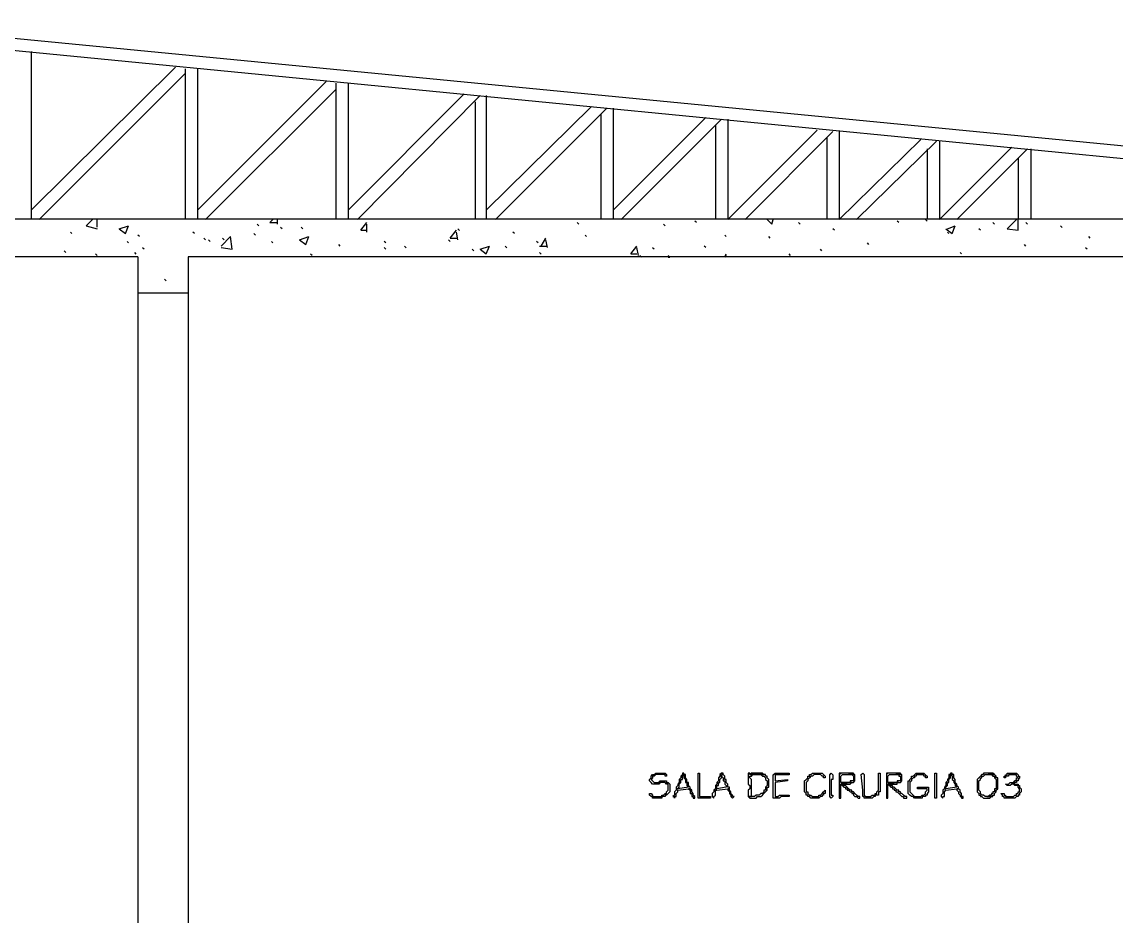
# Model space of a CAD drawing. Header units: millimetres. Extents: x -518.8 to -461.2, y 3.5 to 44.2.
# Drawn here: x -470.121 to -465.681, y 40.538 to 44.166 of the extents above; entities that cross this region are included whole.
import ezdxf

# ---------------------------------------------------------------- set-up
doc = ezdxf.new("R2010")
doc.units = ezdxf.units.MM
doc.header["$MEASUREMENT"] = 0
for name, color, linetype in [('10', 10, 'Continuous'), ('5', 5, 'Continuous'), ('6', 6, 'Continuous'), ('MYSOLIDS', 7, 'Continuous')]:
    doc.layers.add(name, color=color, linetype=linetype)

msp = doc.modelspace()

# ---------------------------------------------------------------- linework, layer by layer
at = {"layer": '10'}
for points in [[(-462.5775, 43.3646), (-470.8534, 44.1661), (-470.8534, 44.1661), (-479.1233, 43.3646)], [(-470.8278, 44.1157), (-462.5842, 43.3135)]]:
    msp.add_lwpolyline(points, dxfattribs=at)
at = {"layer": '5'}
for points in [[(-462.3805, 43.3654), (-479.3203, 43.3654)], [(-469.6504, 43.2127), (-473.6609, 43.2127)], [(-469.6504, 43.2127), (-469.6504, 40.4052)], [(-469.4466, 43.2127), (-469.4466, 40.4052)], [(-464.9331, 43.2127), (-469.4466, 43.2127)], [(-469.6504, 43.0661), (-469.4466, 43.0661)]]:
    msp.add_lwpolyline(points, dxfattribs=at)
at = {"layer": '6'}
for points in [[(-470.0835, 44.0458), (-470.0835, 43.3646)], [(-470.0835, 43.4022), (-469.4978, 43.9819)], [(-469.4594, 43.9751), (-469.4594, 43.3646)], [(-469.4083, 43.9751), (-469.4083, 43.3646)], [(-470.0519, 43.3646), (-469.4594, 43.9563)], [(-469.4083, 43.4022), (-468.8865, 43.9248)], [(-468.8481, 43.918), (-468.8481, 43.3646)], [(-468.7978, 43.918), (-468.7978, 43.3646)], [(-469.3767, 43.3646), (-468.8481, 43.8924)], [(-468.7978, 43.4022), (-468.3263, 43.8736)], [(-468.7594, 43.3646), (-468.2624, 43.8669)], [(-468.282, 43.8421), (-468.282, 43.3646)], [(-468.2369, 43.8669), (-468.2369, 43.3646)], [(-468.2369, 43.4022), (-467.8105, 43.8225)], [(-468.1993, 43.3646), (-467.7474, 43.8165)], [(-467.7722, 43.7909), (-467.7722, 43.3646)], [(-467.7218, 43.8165), (-467.7218, 43.3646)], [(-467.7218, 43.4022), (-467.3459, 43.7782)], [(-467.6895, 43.3646), (-467.282, 43.7714)], [(-467.3075, 43.7466), (-467.3075, 43.3646)], [(-467.2572, 43.7714), (-467.2572, 43.3646)], [(-467.2572, 43.3646), (-466.894, 43.727)], [(-467.1865, 43.3646), (-466.8301, 43.721)], [(-466.8557, 43.6954), (-466.8557, 43.3646)], [(-466.8045, 43.721), (-466.8045, 43.3646)], [(-466.8045, 43.3646), (-466.4737, 43.6887)], [(-466.7346, 43.3646), (-466.4098, 43.6827)], [(-466.4481, 43.6511), (-466.4481, 43.3646)], [(-466.3978, 43.6827), (-466.3978, 43.3646)], [(-466.3978, 43.3646), (-466.1045, 43.6571)], [(-466.3271, 43.3646), (-466.0406, 43.6511)], [(-466.0278, 43.6511), (-466.0278, 43.3646)], [(-466.079, 43.6127), (-466.079, 43.3646)], [(-469.8602, 43.3391), (-469.8354, 43.3646)], [(-469.8602, 43.3391), (-469.8158, 43.3263)], [(-469.8158, 43.333), (-469.8158, 43.3646)], [(-469.7271, 43.3263), (-469.6887, 43.3391)], [(-469.7015, 43.3075), (-469.6887, 43.3391)], [(-469.1602, 43.3391), (-469.1669, 43.3458)], [(-469.1158, 43.3518), (-469.103, 43.3646)], [(-469.1158, 43.3518), (-469.0842, 43.3518)], [(-469.0842, 43.3458), (-469.0842, 43.3646)], [(-468.7466, 43.3203), (-468.7211, 43.3518)], [(-468.7211, 43.3135), (-468.7211, 43.3458)], [(-467.8617, 43.3458), (-467.8677, 43.3518)], [(-467.5113, 43.3391), (-467.5181, 43.3451)], [(-467.3842, 43.3518), (-467.3902, 43.3578)], [(-467.0978, 43.3646), (-467.0782, 43.3458)], [(-467.0782, 43.3458), (-467.0722, 43.3646)], [(-466.9639, 43.3451), (-466.9707, 43.3518)], [(-466.5632, 43.3518), (-466.5692, 43.3578)], [(-466.4481, 43.3578), (-466.4549, 43.3646)], [(-466.3654, 43.3263), (-466.3339, 43.3391)], [(-466.3466, 43.3075), (-466.3339, 43.3391)], [(-466.1745, 43.3451), (-466.1812, 43.3518)], [(-466.1233, 43.3263), (-466.0857, 43.3646)], [(-466.079, 43.3203), (-466.079, 43.3646)], [(-466.0406, 43.3451), (-466.0474, 43.3518)], [(-465.9008, 43.3323), (-465.9075, 43.3391)], [(-469.9181, 43.3075), (-469.9241, 43.3135)], [(-469.7271, 43.3263), (-469.7015, 43.3075)], [(-469.6444, 43.2947), (-469.6504, 43.3007)], [(-469.4211, 43.3075), (-469.4278, 43.3135)], [(-469.3128, 43.2563), (-469.2752, 43.2947)], [(-469.2684, 43.2436), (-469.2752, 43.2947)], [(-469.173, 43.3007), (-469.1797, 43.3075)], [(-469.0647, 43.3263), (-469.0714, 43.3323)], [(-468.9948, 43.2819), (-468.9564, 43.2947)], [(-468.982, 43.3263), (-468.9887, 43.333)], [(-468.9692, 43.2624), (-468.9564, 43.2947)], [(-468.7466, 43.3203), (-468.7211, 43.3203)], [(-468.3835, 43.2879), (-468.3579, 43.3203)], [(-468.3519, 43.2819), (-468.3579, 43.3135)], [(-468.3451, 43.3195), (-468.3519, 43.3263)], [(-468.1226, 43.3075), (-468.1286, 43.3135)], [(-467.8301, 43.2947), (-467.8361, 43.3007)], [(-467.2632, 43.2947), (-467.2692, 43.3007)], [(-467.085, 43.2879), (-467.091, 43.2947)], [(-466.8241, 43.3203), (-466.8301, 43.3263)], [(-466.3722, 43.3263), (-466.3466, 43.3075)], [(-466.3594, 43.3075), (-466.3654, 43.3135)], [(-466.2316, 43.3203), (-466.2384, 43.3263)], [(-466.1233, 43.3263), (-466.079, 43.3203)], [(-465.7865, 43.2879), (-465.7925, 43.2947)], [(-469.6887, 43.2691), (-469.6948, 43.2751)], [(-469.6248, 43.2436), (-469.6316, 43.2496)], [(-469.3767, 43.2819), (-469.3827, 43.2879)], [(-469.3579, 43.2751), (-469.3639, 43.2819)], [(-469.3128, 43.2503), (-469.2684, 43.2436)], [(-469.3, 43.2819), (-469.3068, 43.2879)], [(-469.103, 43.2691), (-469.109, 43.2751)], [(-468.9948, 43.2819), (-468.9692, 43.2631)], [(-468.8293, 43.2563), (-468.8354, 43.2624)], [(-468.6444, 43.2691), (-468.6511, 43.2751)], [(-468.6444, 43.2436), (-468.6511, 43.2503)], [(-468.5617, 43.2496), (-468.5684, 43.2563)], [(-468.3835, 43.2751), (-468.3902, 43.2819)], [(-468.3835, 43.2879), (-468.3519, 43.2879)], [(-468.2624, 43.2436), (-468.2241, 43.2563)], [(-468.2369, 43.2248), (-468.2241, 43.2563)], [(-468.1542, 43.2496), (-468.1609, 43.2563)], [(-468.0271, 43.2691), (-468.0331, 43.2751)], [(-468.0211, 43.2563), (-467.9887, 43.2563)], [(-468.0143, 43.2563), (-467.9955, 43.2879)], [(-467.9887, 43.2503), (-467.9955, 43.2819)], [(-467.6511, 43.2248), (-467.6263, 43.2563)], [(-467.6196, 43.218), (-467.6263, 43.2503)], [(-467.5557, 43.2436), (-467.5624, 43.2496)], [(-467.3459, 43.2503), (-467.3527, 43.2563)], [(-466.6842, 43.2624), (-466.6902, 43.2691)], [(-466.0474, 43.2563), (-466.0534, 43.2624)], [(-465.7993, 43.2436), (-465.8053, 43.2496)], [(-469.9436, 43.2308), (-469.9496, 43.2375)], [(-469.8158, 43.218), (-469.8226, 43.2248)], [(-469.6572, 43.224), (-469.6632, 43.2308)], [(-468.9436, 43.218), (-468.9504, 43.224)], [(-468.288, 43.2368), (-468.2948, 43.2436)], [(-468.2624, 43.2436), (-468.2369, 43.2248)], [(-468.0143, 43.224), (-468.0211, 43.2308)], [(-467.6511, 43.2248), (-467.6263, 43.2248)], [(-467.6068, 43.212), (-467.6136, 43.218)], [(-467.4925, 43.212), (-467.4985, 43.218)], [(-467.4985, 43.212), (-467.4925, 43.212)], [(-467.2692, 43.212), (-467.2632, 43.2248)], [(-467.2632, 43.212), (-467.2632, 43.218)], [(-467.0023, 43.218), (-467.0083, 43.2248)], [(-466.8752, 43.2368), (-466.8812, 43.2436)], [(-466.3083, 43.2248), (-466.3143, 43.2308)], [(-469.5361, 43.1157), (-469.5421, 43.1225)]]:
    msp.add_lwpolyline(points, dxfattribs=at)
at = {"layer": 'MYSOLIDS'}
for points in [[(-467.5053, 41.1052), (-467.5113, 41.1052), (-467.5113, 41.1052), (-467.5113, 41.1052), (-467.5113, 41.1052), (-467.5113, 41.112), (-467.5181, 41.112), (-467.5241, 41.112), (-467.5308, 41.112), (-467.5308, 41.112), (-467.5308, 41.112), (-467.5369, 41.112), (-467.5429, 41.112), (-467.5496, 41.112), (-467.5496, 41.112), (-467.5557, 41.1052), (-467.5624, 41.1052), (-467.5624, 41.0992), (-467.5624, 41.0992), (-467.5684, 41.0924), (-467.5684, 41.0924), (-467.5624, 41.0864), (-467.5624, 41.0864), (-467.5557, 41.0797), (-467.5557, 41.0797), (-467.5557, 41.0797), (-467.5496, 41.0797), (-467.5429, 41.0797), (-467.5429, 41.0797), (-467.5369, 41.0797), (-467.5369, 41.0797), (-467.5308, 41.0864), (-467.5241, 41.0864), (-467.5181, 41.0864), (-467.5181, 41.0864), (-467.5113, 41.0864), (-467.5053, 41.0864), (-467.5053, 41.0797), (-467.4985, 41.0797), (-467.4985, 41.0797), (-467.4925, 41.0736), (-467.4925, 41.0736), (-467.4925, 41.0669), (-467.4925, 41.0609), (-467.4925, 41.0609), (-467.4925, 41.0541), (-467.4925, 41.0481), (-467.4925, 41.0481), (-467.4925, 41.0413), (-467.4985, 41.0353), (-467.4985, 41.0353), (-467.5053, 41.0285), (-467.5053, 41.0285), (-467.5053, 41.0285), (-467.5113, 41.0285), (-467.5113, 41.0225), (-467.5181, 41.0225), (-467.5241, 41.0225), (-467.5241, 41.0165), (-467.5308, 41.0165), (-467.5369, 41.0165), (-467.5369, 41.0165), (-467.5429, 41.0165), (-467.5496, 41.0165), (-467.5496, 41.0165), (-467.5557, 41.0165), (-467.5624, 41.0165), (-467.5624, 41.0225), (-467.5684, 41.0225), (-467.5684, 41.0225), (-467.5752, 41.0285), (-467.5752, 41.0353), (-467.5752, 41.0353), (-467.5752, 41.0353), (-467.5752, 41.0353), (-467.5752, 41.0353), (-467.5752, 41.0353), (-467.5684, 41.0353), (-467.5684, 41.0353), (-467.5684, 41.0353), (-467.5684, 41.0353), (-467.5624, 41.0285), (-467.5624, 41.0225), (-467.5624, 41.0225), (-467.5557, 41.0225), (-467.5496, 41.0225), (-467.5496, 41.0225), (-467.5429, 41.0225), (-467.5369, 41.0225), (-467.5308, 41.0225), (-467.5241, 41.0225), (-467.5241, 41.0285), (-467.5181, 41.0285), (-467.5181, 41.0285), (-467.5113, 41.0353), (-467.5113, 41.0353), (-467.5053, 41.0353), (-467.5053, 41.0413), (-467.5053, 41.0413), (-467.4985, 41.0481), (-467.4985, 41.0481), (-467.4985, 41.0541), (-467.4985, 41.0609), (-467.4985, 41.0669), (-467.4985, 41.0669), (-467.4985, 41.0736), (-467.5053, 41.0736), (-467.5053, 41.0736), (-467.5113, 41.0797), (-467.5181, 41.0797), (-467.5181, 41.0797), (-467.5181, 41.0797), (-467.5241, 41.0797), (-467.5308, 41.0797), (-467.5369, 41.0736), (-467.5369, 41.0736), (-467.5429, 41.0736), (-467.5496, 41.0736), (-467.5496, 41.0736), (-467.5557, 41.0736), (-467.5624, 41.0736), (-467.5684, 41.0797), (-467.5684, 41.0797), (-467.5684, 41.0797), (-467.5752, 41.0864), (-467.5752, 41.0924), (-467.5752, 41.0924), (-467.5752, 41.0924), (-467.5684, 41.0992), (-467.5684, 41.1052), (-467.5684, 41.1052), (-467.5624, 41.112), (-467.5624, 41.112), (-467.5557, 41.112), (-467.5496, 41.118), (-467.5496, 41.118), (-467.5429, 41.118), (-467.5369, 41.118), (-467.5369, 41.118), (-467.5308, 41.118), (-467.5308, 41.118), (-467.5241, 41.118), (-467.5181, 41.118), (-467.5113, 41.118), (-467.5113, 41.118), (-467.5053, 41.112), (-467.5053, 41.112), (-467.5053, 41.1052), (-467.5053, 41.1052), (-467.5053, 41.1052), (-467.5053, 41.1052), (-467.5053, 41.1052), (-467.5053, 41.1052), (-467.5053, 41.1052), (-467.5053, 41.1052)], [(-467.4354, 41.118), (-467.4354, 41.118), (-467.4414, 41.118), (-467.4414, 41.118), (-467.4414, 41.112), (-467.4414, 41.112), (-467.4474, 41.1052), (-467.4474, 41.0992), (-467.4542, 41.0924), (-467.4542, 41.0864), (-467.4542, 41.0797), (-467.4602, 41.0736), (-467.4602, 41.0736), (-467.4602, 41.0736), (-467.4602, 41.0669), (-467.4669, 41.0609), (-467.4669, 41.0541), (-467.4602, 41.0541), (-467.4542, 41.0609), (-467.4542, 41.0669), (-467.4542, 41.0669), (-467.4542, 41.0736), (-467.4474, 41.0797), (-467.4474, 41.0797), (-467.4474, 41.0797), (-467.4474, 41.0864), (-467.4474, 41.0924), (-467.4414, 41.0924), (-467.4414, 41.0992), (-467.4414, 41.1052), (-467.4354, 41.112), (-467.4286, 41.112), (-467.4354, 41.112), (-467.4354, 41.118), (-467.4354, 41.118), (-467.4354, 41.118)], [(-467.3714, 41.0225), (-467.3647, 41.0225), (-467.3587, 41.0225), (-467.3587, 41.0225), (-467.3519, 41.0225), (-467.3459, 41.0225), (-467.3459, 41.0225), (-467.3399, 41.0225), (-467.3331, 41.0225), (-467.3331, 41.0225), (-467.3271, 41.0225), (-467.3271, 41.0225), (-467.3271, 41.0225), (-467.3271, 41.0225), (-467.3271, 41.0225), (-467.3271, 41.0225), (-467.3271, 41.0165), (-467.3331, 41.0165), (-467.3399, 41.0165), (-467.3399, 41.0165), (-467.3459, 41.0165), (-467.3459, 41.0165), (-467.3519, 41.0165), (-467.3587, 41.0165), (-467.3587, 41.0165), (-467.3647, 41.0165), (-467.3714, 41.0165), (-467.3714, 41.0165), (-467.3714, 41.0165), (-467.3775, 41.0165), (-467.3775, 41.0165), (-467.3775, 41.0225), (-467.3775, 41.0225), (-467.3775, 41.0285), (-467.3775, 41.0285), (-467.3775, 41.0285), (-467.3775, 41.0353), (-467.3775, 41.0413), (-467.3775, 41.0481), (-467.3775, 41.0481), (-467.3775, 41.0541), (-467.3775, 41.0609), (-467.3775, 41.0609), (-467.3775, 41.0669), (-467.3775, 41.0736), (-467.3775, 41.0736), (-467.3775, 41.0797), (-467.3775, 41.0864), (-467.3775, 41.0864), (-467.3775, 41.0924), (-467.3775, 41.0992), (-467.3775, 41.1052), (-467.3775, 41.1052), (-467.3775, 41.1112), (-467.3775, 41.1112), (-467.3775, 41.118), (-467.3775, 41.118), (-467.3714, 41.118), (-467.3714, 41.118), (-467.3714, 41.118), (-467.3714, 41.118), (-467.3714, 41.1112), (-467.3714, 41.1112), (-467.3714, 41.1112), (-467.3714, 41.1052), (-467.3714, 41.0992), (-467.3714, 41.0992), (-467.3714, 41.0924), (-467.3714, 41.0864), (-467.3714, 41.0864), (-467.3714, 41.0797), (-467.3714, 41.0736), (-467.3714, 41.0669), (-467.3714, 41.0669), (-467.3714, 41.0609), (-467.3714, 41.0609), (-467.3714, 41.0541), (-467.3714, 41.0481), (-467.3714, 41.0413), (-467.3714, 41.0413), (-467.3714, 41.0413), (-467.3714, 41.0353), (-467.3714, 41.0285), (-467.3714, 41.0225), (-467.3714, 41.0225), (-467.3714, 41.0225), (-467.3714, 41.0225), (-467.3714, 41.0225)], [(-467.282, 41.118), (-467.282, 41.118), (-467.282, 41.118), (-467.282, 41.118), (-467.2887, 41.112), (-467.2887, 41.112), (-467.2887, 41.1052), (-467.2948, 41.0992), (-467.2948, 41.0924), (-467.2948, 41.0864), (-467.3015, 41.0797), (-467.3015, 41.0736), (-467.3015, 41.0736), (-467.3015, 41.0736), (-467.3075, 41.0669), (-467.3075, 41.0609), (-467.3075, 41.0541), (-467.3015, 41.0541), (-467.3015, 41.0609), (-467.3015, 41.0669), (-467.2948, 41.0669), (-467.2948, 41.0736), (-467.2948, 41.0797), (-467.2948, 41.0797), (-467.2887, 41.0797), (-467.2887, 41.0864), (-467.2887, 41.0924), (-467.2887, 41.0924), (-467.282, 41.0992), (-467.282, 41.1052), (-467.282, 41.112), (-467.276, 41.112), (-467.276, 41.112), (-467.276, 41.118), (-467.282, 41.118), (-467.282, 41.118)], [(-467.1677, 41.118), (-467.1737, 41.118), (-467.1737, 41.112), (-467.1737, 41.112), (-467.1737, 41.1052), (-467.1737, 41.1052), (-467.1737, 41.0992), (-467.1737, 41.0924), (-467.1737, 41.0864), (-467.1737, 41.0864), (-467.1737, 41.0797), (-467.1737, 41.0736), (-467.1677, 41.0669), (-467.1677, 41.0669), (-467.1677, 41.0609), (-467.1677, 41.0541), (-467.1737, 41.0481), (-467.1737, 41.0481), (-467.1737, 41.0413), (-467.1737, 41.0353), (-467.1737, 41.0285), (-467.1737, 41.0285), (-467.1737, 41.0225), (-467.1609, 41.0225), (-467.1609, 41.0285), (-467.1609, 41.0353), (-467.1609, 41.0353), (-467.1609, 41.0413), (-467.1609, 41.0413), (-467.1609, 41.0481), (-467.1609, 41.0541), (-467.1609, 41.0541), (-467.1609, 41.0609), (-467.1609, 41.0669), (-467.1609, 41.0736), (-467.1609, 41.0736), (-467.1609, 41.0797), (-467.1609, 41.0864), (-467.1609, 41.0864), (-467.1609, 41.0924), (-467.1677, 41.0992), (-467.1677, 41.1052), (-467.1677, 41.1052), (-467.1609, 41.1052), (-467.1609, 41.1052), (-467.1549, 41.112), (-467.1489, 41.112), (-467.1421, 41.112), (-467.1421, 41.112), (-467.1361, 41.112), (-467.1361, 41.112), (-467.1105, 41.112), (-467.1105, 41.112), (-467.1677, 41.112), (-467.1677, 41.118), (-467.1677, 41.118), (-467.1677, 41.118)], [(-467.1293, 41.118), (-467.1361, 41.118), (-467.1421, 41.118), (-467.1489, 41.118), (-467.1489, 41.118), (-467.1489, 41.118), (-467.1549, 41.118), (-467.1609, 41.118), (-467.1677, 41.112), (-467.1105, 41.112), (-467.1166, 41.118), (-467.1233, 41.118), (-467.1293, 41.118), (-467.1293, 41.118), (-467.1293, 41.118)], [(-467.0654, 41.0864), (-467.0151, 41.0924), (-467.0151, 41.0924), (-467.0151, 41.0924), (-467.0151, 41.0924), (-467.0151, 41.0864), (-467.0151, 41.0864), (-467.0151, 41.0864), (-467.0151, 41.0864), (-467.0151, 41.0864), (-467.0151, 41.0864), (-467.0654, 41.0797), (-467.0654, 41.0736), (-467.0654, 41.0736), (-467.0654, 41.0736), (-467.0654, 41.0736), (-467.0654, 41.0669), (-467.0654, 41.0669), (-467.0654, 41.0609), (-467.0654, 41.0541), (-467.0654, 41.0541), (-467.0654, 41.0481), (-467.0654, 41.0481), (-467.0654, 41.0413), (-467.0654, 41.0353), (-467.0654, 41.0285), (-467.0654, 41.0225), (-467.0654, 41.0225), (-467.0594, 41.0225), (-467.0534, 41.0225), (-467.0534, 41.0225), (-467.0466, 41.0285), (-467.0406, 41.0285), (-467.0406, 41.0285), (-467.0339, 41.0285), (-467.0278, 41.0285), (-467.0278, 41.0285), (-467.0211, 41.0285), (-467.0151, 41.0285), (-467.0151, 41.0285), (-467.0083, 41.0285), (-467.0083, 41.0285), (-467.0083, 41.0225), (-467.0083, 41.0225), (-467.0083, 41.0225), (-467.0151, 41.0225), (-467.0211, 41.0225), (-467.0278, 41.0225), (-467.0278, 41.0225), (-467.0339, 41.0225), (-467.0339, 41.0225), (-467.0406, 41.0225), (-467.0466, 41.0165), (-467.0534, 41.0165), (-467.0534, 41.0165), (-467.0594, 41.0165), (-467.0594, 41.0165), (-467.0654, 41.0165), (-467.0654, 41.0165), (-467.0722, 41.0165), (-467.0722, 41.0165), (-467.0722, 41.0225), (-467.0722, 41.0225), (-467.0722, 41.0285), (-467.0722, 41.0285), (-467.0722, 41.0353), (-467.0722, 41.0353), (-467.0722, 41.0413), (-467.0722, 41.0481), (-467.0722, 41.0541), (-467.0722, 41.0541), (-467.0722, 41.0609), (-467.0722, 41.0669), (-467.0722, 41.0736), (-467.0722, 41.0736), (-467.0722, 41.0797), (-467.0722, 41.0797), (-467.0722, 41.0864), (-467.0722, 41.0924), (-467.0722, 41.0992), (-467.0722, 41.0992), (-467.0722, 41.1052), (-467.0722, 41.1112), (-467.0722, 41.1112), (-467.0722, 41.1112), (-467.0722, 41.1112), (-467.0722, 41.1112), (-467.0654, 41.118), (-467.0654, 41.118), (-467.0594, 41.118), (-467.0534, 41.118), (-467.0534, 41.118), (-467.0534, 41.118), (-467.0466, 41.118), (-467.0406, 41.118), (-467.0406, 41.118), (-467.0339, 41.118), (-467.0278, 41.118), (-467.0278, 41.118), (-467.0211, 41.118), (-467.0151, 41.118), (-467.0151, 41.118), (-467.0151, 41.118), (-467.0083, 41.118), (-467.0083, 41.118), (-467.0083, 41.118), (-467.0083, 41.118), (-467.0083, 41.1112), (-467.0151, 41.1112), (-467.0151, 41.1112), (-467.0211, 41.1112), (-467.0211, 41.1112), (-467.0278, 41.1112), (-467.0406, 41.1112), (-467.0406, 41.1112), (-467.0466, 41.1112), (-467.0534, 41.1112), (-467.0594, 41.1112), (-467.0594, 41.1112), (-467.0654, 41.1112), (-467.0654, 41.1052), (-467.0654, 41.0992), (-467.0654, 41.0992), (-467.0654, 41.0924), (-467.0654, 41.0864), (-467.0654, 41.0864), (-467.0654, 41.0864), (-467.0654, 41.0864), (-467.0654, 41.0864)], [(-466.894, 41.112), (-466.9, 41.112), (-466.9068, 41.112), (-466.9068, 41.112), (-466.9128, 41.1052), (-466.9196, 41.1052), (-466.9196, 41.1052), (-466.9256, 41.0992), (-466.9256, 41.0992), (-466.9256, 41.0992), (-466.9324, 41.0924), (-466.9324, 41.0864), (-466.9324, 41.0864), (-466.9384, 41.0797), (-466.9384, 41.0797), (-466.9384, 41.0736), (-466.9384, 41.0736), (-466.9384, 41.0669), (-466.9384, 41.0609), (-466.9384, 41.0541), (-466.9384, 41.0541), (-466.9384, 41.0481), (-466.9384, 41.0413), (-466.9324, 41.0413), (-466.9324, 41.0353), (-466.9324, 41.0353), (-466.9256, 41.0285), (-466.9256, 41.0285), (-466.9196, 41.0285), (-466.9128, 41.0225), (-466.9128, 41.0225), (-466.9068, 41.0225), (-466.9, 41.0225), (-466.9, 41.0225), (-466.894, 41.0225), (-466.8872, 41.0225), (-466.8872, 41.0285), (-466.8872, 41.0285), (-466.8812, 41.0285), (-466.8745, 41.0353), (-466.8745, 41.0353), (-466.8745, 41.0353), (-466.8684, 41.0413), (-466.8684, 41.0413), (-466.8624, 41.0481), (-466.8624, 41.0413), (-466.8624, 41.0413), (-466.8624, 41.0413), (-466.8624, 41.0413), (-466.8624, 41.0353), (-466.8624, 41.0353), (-466.8684, 41.0353), (-466.8684, 41.0285), (-466.8745, 41.0285), (-466.8745, 41.0225), (-466.8812, 41.0225), (-466.8812, 41.0225), (-466.8872, 41.0165), (-466.8872, 41.0165), (-466.894, 41.0165), (-466.9, 41.0165), (-466.9, 41.0165), (-466.9068, 41.0165), (-466.9068, 41.0165), (-466.9128, 41.0165), (-466.9196, 41.0165), (-466.9196, 41.0165), (-466.9256, 41.0225), (-466.9324, 41.0225), (-466.9324, 41.0285), (-466.9384, 41.0285), (-466.9384, 41.0285), (-466.9384, 41.0353), (-466.9451, 41.0413), (-466.9451, 41.0413), (-466.9451, 41.0481), (-466.9451, 41.0541), (-466.9451, 41.0541), (-466.9451, 41.0609), (-466.9451, 41.0669), (-466.9451, 41.0669), (-466.9451, 41.0736), (-466.9451, 41.0797), (-466.9451, 41.0797), (-466.9451, 41.0864), (-466.9384, 41.0924), (-466.9384, 41.0924), (-466.9324, 41.0992), (-466.9324, 41.0992), (-466.9324, 41.1052), (-466.9256, 41.1052), (-466.9256, 41.112), (-466.9196, 41.112), (-466.9128, 41.118), (-466.9128, 41.118), (-466.9068, 41.118), (-466.9, 41.118), (-466.9, 41.118), (-466.894, 41.118), (-466.894, 41.118), (-466.8872, 41.118), (-466.8812, 41.118), (-466.8812, 41.118), (-466.8745, 41.118), (-466.8684, 41.112), (-466.8684, 41.112), (-466.8624, 41.1052), (-466.8624, 41.1052), (-466.8624, 41.1052), (-466.8624, 41.0992), (-466.8624, 41.0992), (-466.8684, 41.0992), (-466.8684, 41.0992), (-466.8684, 41.1052), (-466.8684, 41.1052), (-466.8684, 41.1052), (-466.8684, 41.1052), (-466.8745, 41.1052), (-466.8812, 41.112), (-466.8812, 41.112), (-466.8872, 41.112), (-466.894, 41.112), (-466.894, 41.112), (-466.894, 41.112), (-466.894, 41.112), (-466.894, 41.112)], [(-466.8369, 41.0609), (-466.8369, 41.0541), (-466.8369, 41.0481), (-466.8369, 41.0481), (-466.8369, 41.0413), (-466.8369, 41.0353), (-466.8369, 41.0285), (-466.8301, 41.0285), (-466.8301, 41.0225), (-466.8301, 41.0225), (-466.8369, 41.0165), (-466.8369, 41.0165), (-466.8369, 41.0165), (-466.8369, 41.0165), (-466.8369, 41.0165), (-466.8369, 41.0165), (-466.8429, 41.0225), (-466.8429, 41.0225), (-466.8429, 41.0225), (-466.8429, 41.0225), (-466.8429, 41.0285), (-466.8429, 41.0285), (-466.8429, 41.0353), (-466.8429, 41.0413), (-466.8429, 41.0413), (-466.8429, 41.0481), (-466.8429, 41.0541), (-466.8429, 41.0609), (-466.8429, 41.0609), (-466.8429, 41.0669), (-466.8429, 41.0736), (-466.8429, 41.0797), (-466.8429, 41.0797), (-466.8429, 41.0864), (-466.8429, 41.0924), (-466.8429, 41.0992), (-466.8429, 41.0992), (-466.8429, 41.1052), (-466.8429, 41.1112), (-466.8429, 41.1112), (-466.8429, 41.1112), (-466.8429, 41.1112), (-466.8369, 41.118), (-466.8369, 41.118), (-466.8369, 41.118), (-466.8369, 41.118), (-466.8369, 41.118), (-466.8369, 41.118), (-466.8301, 41.1112), (-466.8301, 41.1112), (-466.8301, 41.1112), (-466.8301, 41.1112), (-466.8301, 41.1052), (-466.8301, 41.0992), (-466.8301, 41.0924), (-466.8369, 41.0924), (-466.8369, 41.0864), (-466.8369, 41.0797), (-466.8369, 41.0736), (-466.8369, 41.0736), (-466.8369, 41.0669), (-466.8369, 41.0609), (-466.8369, 41.0609), (-466.8369, 41.0609), (-466.8369, 41.0609), (-466.8369, 41.0609)], [(-466.7669, 41.118), (-466.7669, 41.118), (-466.7669, 41.118), (-466.773, 41.118), (-466.779, 41.118), (-466.779, 41.118), (-466.7857, 41.118), (-466.7857, 41.118), (-466.7918, 41.118), (-466.7985, 41.118), (-466.8045, 41.112), (-466.8045, 41.0225), (-466.8045, 41.0165), (-466.7985, 41.0165), (-466.7985, 41.0165), (-466.7985, 41.0225), (-466.7985, 41.0225), (-466.7985, 41.0736), (-466.773, 41.0736), (-466.773, 41.0736), (-466.7669, 41.0736), (-466.7602, 41.0736), (-466.7542, 41.0797), (-466.7542, 41.0797), (-466.7985, 41.0797), (-466.7985, 41.1052), (-466.7985, 41.1052), (-466.7918, 41.112), (-466.7857, 41.112), (-466.779, 41.112), (-466.779, 41.112), (-466.773, 41.112), (-466.7669, 41.112), (-466.7669, 41.112), (-466.7474, 41.112), (-466.7474, 41.112), (-466.7474, 41.118), (-466.7542, 41.118), (-466.7602, 41.118), (-466.7669, 41.118), (-466.7669, 41.118)], [(-466.7985, 41.118), (-466.8045, 41.118), (-466.8045, 41.112), (-466.7985, 41.118), (-466.7985, 41.118), (-466.7985, 41.118), (-466.7985, 41.118)], [(-466.7158, 41.112), (-466.709, 41.118), (-466.709, 41.118), (-466.709, 41.118), (-466.709, 41.118), (-466.709, 41.118), (-466.709, 41.118), (-466.703, 41.112), (-466.703, 41.112), (-466.703, 41.0413), (-466.703, 41.0413), (-466.703, 41.0353), (-466.703, 41.0285), (-466.703, 41.0285), (-466.6963, 41.0225), (-466.6963, 41.0225), (-466.6902, 41.0225), (-466.6902, 41.0225), (-466.6835, 41.0225), (-466.6775, 41.0225), (-466.6775, 41.0225), (-466.6714, 41.0285), (-466.6714, 41.0285), (-466.6647, 41.0285), (-466.6587, 41.0285), (-466.6587, 41.0353), (-466.6519, 41.0353), (-466.6519, 41.0353), (-466.6519, 41.0413), (-466.6459, 41.0481), (-466.6459, 41.0481), (-466.6459, 41.0541), (-466.6459, 41.0541), (-466.6459, 41.0609), (-466.6459, 41.0669), (-466.6459, 41.0669), (-466.6459, 41.0736), (-466.6459, 41.0797), (-466.6459, 41.0864), (-466.6459, 41.0924), (-466.6459, 41.0992), (-466.6459, 41.0992), (-466.6459, 41.1052), (-466.6459, 41.1112), (-466.6459, 41.1112), (-466.6459, 41.1112), (-466.6459, 41.118), (-466.6459, 41.118), (-466.6459, 41.118), (-466.6459, 41.118), (-466.6391, 41.118), (-466.6391, 41.1112), (-466.6391, 41.1112), (-466.6391, 41.1052), (-466.6391, 41.0992), (-466.6391, 41.0992), (-466.6391, 41.0924), (-466.6391, 41.0797), (-466.6391, 41.0797), (-466.6391, 41.0736), (-466.6391, 41.0669), (-466.6391, 41.0609), (-466.6391, 41.0609), (-466.6391, 41.0541), (-466.6391, 41.0541), (-466.6391, 41.0481), (-466.6391, 41.0413), (-466.6459, 41.0413), (-466.6459, 41.0413), (-466.6459, 41.0353), (-466.6459, 41.0285), (-466.6519, 41.0285), (-466.6587, 41.0285), (-466.6587, 41.0225), (-466.6587, 41.0225), (-466.6647, 41.0225), (-466.6714, 41.0165), (-466.6714, 41.0165), (-466.6775, 41.0165), (-466.6835, 41.0165), (-466.6902, 41.0165), (-466.6902, 41.0165), (-466.6963, 41.0165), (-466.6963, 41.0165), (-466.703, 41.0165), (-466.703, 41.0225), (-466.709, 41.0225), (-466.709, 41.0225), (-466.709, 41.0285), (-466.709, 41.0353), (-466.709, 41.0353), (-466.709, 41.0413), (-466.709, 41.0481), (-466.7158, 41.112), (-466.7158, 41.112), (-466.7158, 41.112)], [(-466.5752, 41.118), (-466.5752, 41.118), (-466.5752, 41.118), (-466.582, 41.118), (-466.588, 41.118), (-466.588, 41.118), (-466.5948, 41.118), (-466.5948, 41.118), (-466.6008, 41.118), (-466.6075, 41.118), (-466.6136, 41.112), (-466.6136, 41.0225), (-466.6136, 41.0165), (-466.6075, 41.0165), (-466.6075, 41.0165), (-466.6075, 41.0225), (-466.6075, 41.0225), (-466.6075, 41.0736), (-466.582, 41.0736), (-466.582, 41.0736), (-466.5752, 41.0736), (-466.5692, 41.0736), (-466.5692, 41.0797), (-466.5632, 41.0797), (-466.6075, 41.0797), (-466.6075, 41.1052), (-466.6075, 41.1052), (-466.6008, 41.112), (-466.5948, 41.112), (-466.5948, 41.112), (-466.588, 41.112), (-466.582, 41.112), (-466.5752, 41.112), (-466.5752, 41.112), (-466.5564, 41.112), (-466.5564, 41.112), (-466.5564, 41.118), (-466.5632, 41.118), (-466.5692, 41.118), (-466.5752, 41.118), (-466.5752, 41.118)], [(-466.6075, 41.118), (-466.6136, 41.118), (-466.6136, 41.112), (-466.6075, 41.118), (-466.6075, 41.118), (-466.6075, 41.118), (-466.6075, 41.118)], [(-466.4481, 41.0541), (-466.4549, 41.0541), (-466.4549, 41.0541), (-466.4609, 41.0541), (-466.4677, 41.0541), (-466.4677, 41.0541), (-466.4737, 41.0541), (-466.4797, 41.0541), (-466.4797, 41.0541), (-466.4865, 41.0541), (-466.4865, 41.0541), (-466.4865, 41.0541), (-466.4865, 41.0541), (-466.4865, 41.0609), (-466.4797, 41.0609), (-466.4797, 41.0609), (-466.4797, 41.0609), (-466.4737, 41.0609), (-466.4737, 41.0609), (-466.4677, 41.0609), (-466.4609, 41.0609), (-466.4609, 41.0609), (-466.4549, 41.0609), (-466.4481, 41.0609), (-466.4421, 41.0609), (-466.4421, 41.0609), (-466.4421, 41.0609), (-466.4421, 41.0609), (-466.4421, 41.0609), (-466.4421, 41.0541), (-466.4421, 41.0481), (-466.4421, 41.0413), (-466.4421, 41.0413), (-466.4481, 41.0353), (-466.4481, 41.0353), (-466.4481, 41.0285), (-466.4549, 41.0285), (-466.4549, 41.0225), (-466.4609, 41.0225), (-466.4677, 41.0225), (-466.4677, 41.0225), (-466.4677, 41.0165), (-466.4737, 41.0165), (-466.4797, 41.0165), (-466.4865, 41.0165), (-466.4865, 41.0165), (-466.4925, 41.0165), (-466.4925, 41.0165), (-466.4993, 41.0165), (-466.5053, 41.0225), (-466.5053, 41.0225), (-466.5121, 41.0225), (-466.5181, 41.0285), (-466.5181, 41.0285), (-466.5181, 41.0285), (-466.5248, 41.0353), (-466.5248, 41.0353), (-466.5248, 41.0413), (-466.5248, 41.0481), (-466.5248, 41.0541), (-466.5248, 41.0541), (-466.5248, 41.0541), (-466.5248, 41.0609), (-466.5248, 41.0669), (-466.5248, 41.0736), (-466.5248, 41.0736), (-466.5248, 41.0797), (-466.5248, 41.0864), (-466.5181, 41.0864), (-466.5181, 41.0924), (-466.5121, 41.0992), (-466.5121, 41.0992), (-466.5121, 41.1052), (-466.5053, 41.1052), (-466.4993, 41.1112), (-466.4993, 41.1112), (-466.4993, 41.1112), (-466.4925, 41.118), (-466.4865, 41.118), (-466.4865, 41.118), (-466.4797, 41.118), (-466.4737, 41.118), (-466.4737, 41.118), (-466.4677, 41.118), (-466.4677, 41.118), (-466.4609, 41.118), (-466.4549, 41.1112), (-466.4549, 41.1112), (-466.4549, 41.1112), (-466.4481, 41.1052), (-466.4481, 41.1052), (-466.4481, 41.0992), (-466.4481, 41.0992), (-466.4481, 41.0992), (-466.4481, 41.0992), (-466.4481, 41.0992), (-466.4549, 41.0992), (-466.4549, 41.0992), (-466.4549, 41.1052), (-466.4609, 41.1052), (-466.4609, 41.1112), (-466.4677, 41.1112), (-466.4677, 41.1112), (-466.4737, 41.1112), (-466.4797, 41.1112), (-466.4797, 41.1112), (-466.4865, 41.1112), (-466.4925, 41.1112), (-466.4925, 41.1052), (-466.4993, 41.1052), (-466.4993, 41.0992), (-466.5053, 41.0992), (-466.5053, 41.0992), (-466.5121, 41.0924), (-466.5121, 41.0864), (-466.5121, 41.0864), (-466.5181, 41.0797), (-466.5181, 41.0797), (-466.5181, 41.0736), (-466.5181, 41.0669), (-466.5181, 41.0669), (-466.5181, 41.0609), (-466.5181, 41.0609), (-466.5181, 41.0541), (-466.5181, 41.0481), (-466.5181, 41.0413), (-466.5181, 41.0413), (-466.5121, 41.0353), (-466.5121, 41.0353), (-466.5121, 41.0353), (-466.5053, 41.0285), (-466.5053, 41.0285), (-466.4993, 41.0225), (-466.4925, 41.0225), (-466.4925, 41.0225), (-466.4865, 41.0225), (-466.4865, 41.0225), (-466.4797, 41.0225), (-466.4737, 41.0225), (-466.4737, 41.0225), (-466.4677, 41.0285), (-466.4609, 41.0285), (-466.4609, 41.0285), (-466.4609, 41.0285), (-466.4549, 41.0353), (-466.4549, 41.0413), (-466.4549, 41.0413), (-466.4481, 41.0481), (-466.4481, 41.0481), (-466.4481, 41.0541), (-466.4481, 41.0541), (-466.4481, 41.0541), (-466.4481, 41.0541), (-466.4481, 41.0541)], [(-466.4098, 41.0609), (-466.4098, 41.0541), (-466.4098, 41.0481), (-466.4098, 41.0481), (-466.4098, 41.0413), (-466.4098, 41.0353), (-466.4098, 41.0285), (-466.4098, 41.0285), (-466.4098, 41.0225), (-466.4098, 41.0225), (-466.4098, 41.0165), (-466.4098, 41.0165), (-466.4166, 41.0165), (-466.4166, 41.0165), (-466.4166, 41.0165), (-466.4166, 41.0165), (-466.4166, 41.0225), (-466.4166, 41.0225), (-466.4166, 41.0225), (-466.4166, 41.0225), (-466.4166, 41.0285), (-466.4166, 41.0285), (-466.4166, 41.0353), (-466.4166, 41.0413), (-466.4166, 41.0413), (-466.4166, 41.0481), (-466.4166, 41.0541), (-466.4166, 41.0609), (-466.4166, 41.0609), (-466.4166, 41.0669), (-466.4166, 41.0736), (-466.4166, 41.0797), (-466.4166, 41.0797), (-466.4166, 41.0864), (-466.4166, 41.0924), (-466.4166, 41.0992), (-466.4166, 41.0992), (-466.4166, 41.1052), (-466.4166, 41.1112), (-466.4166, 41.1112), (-466.4166, 41.1112), (-466.4166, 41.1112), (-466.4166, 41.118), (-466.4166, 41.118), (-466.4166, 41.118), (-466.4166, 41.118), (-466.4098, 41.118), (-466.4098, 41.118), (-466.4098, 41.1112), (-466.4098, 41.1112), (-466.4098, 41.1112), (-466.4098, 41.1112), (-466.4098, 41.1052), (-466.4098, 41.0992), (-466.4098, 41.0924), (-466.4098, 41.0924), (-466.4098, 41.0864), (-466.4098, 41.0797), (-466.4098, 41.0736), (-466.4098, 41.0736), (-466.4098, 41.0669), (-466.4098, 41.0609), (-466.4098, 41.0609), (-466.4098, 41.0609), (-466.4098, 41.0609), (-466.4098, 41.0609)], [(-466.3527, 41.118), (-466.3527, 41.118), (-466.3527, 41.118), (-466.3527, 41.118), (-466.3527, 41.112), (-466.3594, 41.112), (-466.3594, 41.1052), (-466.3594, 41.0992), (-466.3654, 41.0924), (-466.3654, 41.0864), (-466.3722, 41.0797), (-466.3722, 41.0736), (-466.3722, 41.0736), (-466.3722, 41.0736), (-466.3722, 41.0669), (-466.3782, 41.0609), (-466.3782, 41.0541), (-466.3722, 41.0541), (-466.3722, 41.0609), (-466.3654, 41.0669), (-466.3654, 41.0669), (-466.3654, 41.0736), (-466.3654, 41.0797), (-466.3654, 41.0797), (-466.3594, 41.0797), (-466.3594, 41.0864), (-466.3594, 41.0924), (-466.3594, 41.0924), (-466.3527, 41.0992), (-466.3527, 41.1052), (-466.3527, 41.112), (-466.3399, 41.112), (-466.3466, 41.112), (-466.3466, 41.118), (-466.3527, 41.118), (-466.3527, 41.118)], [(-466.2, 41.118), (-466.206, 41.118), (-466.206, 41.118), (-466.2128, 41.118), (-466.2188, 41.118), (-466.2188, 41.112), (-466.2256, 41.112), (-466.2256, 41.112), (-466.2316, 41.1052), (-466.2316, 41.1052), (-466.2384, 41.0992), (-466.2384, 41.0992), (-466.2444, 41.0924), (-466.2444, 41.0864), (-466.2444, 41.0864), (-466.2444, 41.0797), (-466.2444, 41.0797), (-466.2444, 41.0736), (-466.2444, 41.0669), (-466.2444, 41.0609), (-466.2444, 41.0609), (-466.2444, 41.0541), (-466.2444, 41.0541), (-466.2444, 41.0481), (-466.2444, 41.0413), (-466.2444, 41.0413), (-466.2384, 41.0353), (-466.2384, 41.0285), (-466.2316, 41.0285), (-466.2316, 41.0285), (-466.2316, 41.0225), (-466.2256, 41.0225), (-466.2188, 41.0165), (-466.2188, 41.0165), (-466.2128, 41.0165), (-466.2128, 41.0165), (-466.206, 41.0165), (-466.2, 41.0165), (-466.2, 41.0165), (-466.1933, 41.0165), (-466.1872, 41.0225), (-466.1872, 41.0225), (-466.206, 41.0225), (-466.206, 41.0225), (-466.2128, 41.0225), (-466.2128, 41.0225), (-466.2188, 41.0285), (-466.2256, 41.0285), (-466.2256, 41.0285), (-466.2316, 41.0353), (-466.2316, 41.0353), (-466.2316, 41.0413), (-466.2384, 41.0481), (-466.2384, 41.0481), (-466.2384, 41.0541), (-466.2384, 41.0609), (-466.2384, 41.0609), (-466.2384, 41.0669), (-466.2384, 41.0669), (-466.2384, 41.0736), (-466.2384, 41.0797), (-466.2384, 41.0864), (-466.2384, 41.0864), (-466.2316, 41.0924), (-466.2316, 41.0924), (-466.2316, 41.0992), (-466.2256, 41.0992), (-466.2256, 41.1052), (-466.2188, 41.1052), (-466.2188, 41.1052), (-466.2128, 41.112), (-466.206, 41.112), (-466.206, 41.112), (-466.2, 41.112), (-466.1745, 41.112), (-466.1812, 41.118), (-466.1872, 41.118), (-466.1872, 41.118), (-466.1933, 41.118), (-466.2, 41.118), (-466.2, 41.118)], [(-466.0978, 41.0736), (-466.0918, 41.0736), (-466.0857, 41.0736), (-466.079, 41.0736), (-466.079, 41.0669), (-466.073, 41.0669), (-466.073, 41.0609), (-466.073, 41.0609), (-466.0662, 41.0541), (-466.0662, 41.0481), (-466.0662, 41.0481), (-466.0662, 41.0413), (-466.0662, 41.0413), (-466.073, 41.0353), (-466.073, 41.0285), (-466.079, 41.0285), (-466.079, 41.0225), (-466.079, 41.0225), (-466.0857, 41.0225), (-466.0857, 41.0225), (-466.0918, 41.0165), (-466.0978, 41.0165), (-466.0978, 41.0165), (-466.1045, 41.0165), (-466.1105, 41.0165), (-466.1173, 41.0165), (-466.1233, 41.0165), (-466.1233, 41.0165), (-466.1301, 41.0165), (-466.1361, 41.0165), (-466.1361, 41.0225), (-466.1429, 41.0225), (-466.1429, 41.0285), (-466.1429, 41.0285), (-466.1489, 41.0353), (-466.1429, 41.0353), (-466.1429, 41.0353), (-466.1429, 41.0353), (-466.1429, 41.0353), (-466.1361, 41.0353), (-466.1361, 41.0353), (-466.1361, 41.0353), (-466.1361, 41.0353), (-466.1361, 41.0285), (-466.1301, 41.0285), (-466.1301, 41.0225), (-466.1233, 41.0225), (-466.1233, 41.0225), (-466.1173, 41.0225), (-466.1173, 41.0225), (-466.1105, 41.0225), (-466.1045, 41.0225), (-466.0978, 41.0225), (-466.0978, 41.0225), (-466.0918, 41.0285), (-466.0857, 41.0285), (-466.0857, 41.0285), (-466.0857, 41.0353), (-466.079, 41.0353), (-466.079, 41.0413), (-466.073, 41.0413), (-466.073, 41.0481), (-466.073, 41.0481), (-466.073, 41.0541), (-466.079, 41.0609), (-466.079, 41.0609), (-466.079, 41.0669), (-466.0857, 41.0669), (-466.0918, 41.0669), (-466.0918, 41.0669), (-466.0978, 41.0736), (-466.0978, 41.0736), (-466.1045, 41.0736), (-466.1105, 41.0669), (-466.1105, 41.0669), (-466.1173, 41.0669), (-466.1233, 41.0669), (-466.1233, 41.0669), (-466.1233, 41.0669), (-466.1233, 41.0669), (-466.1301, 41.0736), (-466.1301, 41.0736), (-466.1233, 41.0736), (-466.1233, 41.0736), (-466.1173, 41.0736), (-466.1105, 41.0797), (-466.1105, 41.0797), (-466.1045, 41.0797), (-466.0978, 41.0797), (-466.0978, 41.0797), (-466.0918, 41.0864), (-466.0918, 41.0864), (-466.0857, 41.0924), (-466.0857, 41.0924), (-466.0857, 41.0992), (-466.079, 41.0992), (-466.0857, 41.1052), (-466.0857, 41.1052), (-466.0857, 41.1112), (-466.0918, 41.1112), (-466.0918, 41.1112), (-466.0978, 41.1112), (-466.1045, 41.1112), (-466.1105, 41.1112), (-466.1105, 41.1112), (-466.1173, 41.1112), (-466.1173, 41.1052), (-466.1233, 41.1052), (-466.1301, 41.1052), (-466.1301, 41.1052), (-466.1301, 41.0992), (-466.1301, 41.0992), (-466.1361, 41.0992), (-466.1361, 41.0992), (-466.1361, 41.0992), (-466.1361, 41.0992), (-466.1361, 41.0992), (-466.1361, 41.0992), (-466.1361, 41.1052), (-466.1361, 41.1052), (-466.1361, 41.1052), (-466.1301, 41.1052), (-466.1301, 41.1112), (-466.1233, 41.1112), (-466.1233, 41.118), (-466.1173, 41.118), (-466.1105, 41.118), (-466.1105, 41.118), (-466.1045, 41.118), (-466.0978, 41.118), (-466.0978, 41.118), (-466.0918, 41.118), (-466.0918, 41.118), (-466.0857, 41.118), (-466.079, 41.1112), (-466.079, 41.1112), (-466.079, 41.1112), (-466.079, 41.1052), (-466.073, 41.1052), (-466.073, 41.0992), (-466.073, 41.0992), (-466.079, 41.0924), (-466.079, 41.0864), (-466.079, 41.0864), (-466.0857, 41.0864), (-466.0857, 41.0797), (-466.0918, 41.0797), (-466.0978, 41.0736), (-466.0978, 41.0736), (-466.0978, 41.0736), (-466.0978, 41.0736), (-466.0978, 41.0736)], [(-467.4286, 41.112), (-467.4354, 41.112), (-467.4354, 41.1052), (-467.4354, 41.0992), (-467.4354, 41.0992), (-467.4286, 41.0924), (-467.4286, 41.0864), (-467.4286, 41.0864), (-467.4286, 41.0797), (-467.4226, 41.0797), (-467.4226, 41.0736), (-467.4226, 41.0669), (-467.4226, 41.0669), (-467.4158, 41.0609), (-467.4602, 41.0541), (-467.4669, 41.0541), (-467.4669, 41.0541), (-467.4669, 41.0481), (-467.473, 41.0413), (-467.473, 41.0413), (-467.473, 41.0413), (-467.473, 41.0353), (-467.473, 41.0285), (-467.4797, 41.0225), (-467.4797, 41.0225), (-467.473, 41.0225), (-467.473, 41.0165), (-467.473, 41.0165), (-467.473, 41.0225), (-467.4669, 41.0225), (-467.4669, 41.0285), (-467.4669, 41.0353), (-467.4669, 41.0353), (-467.4602, 41.0413), (-467.4602, 41.0481), (-467.4602, 41.0481), (-467.4158, 41.0541), (-467.4098, 41.0541), (-467.4098, 41.0609), (-467.4098, 41.0609), (-467.4158, 41.0669), (-467.4158, 41.0736), (-467.4158, 41.0736), (-467.4158, 41.0797), (-467.4226, 41.0797), (-467.4226, 41.0864), (-467.4226, 41.0924), (-467.4226, 41.0924), (-467.4286, 41.0992), (-467.4286, 41.0992), (-467.4286, 41.0992), (-467.4286, 41.1052), (-467.4286, 41.112), (-467.4286, 41.112)], [(-467.276, 41.112), (-467.282, 41.112), (-467.282, 41.1052), (-467.276, 41.0992), (-467.276, 41.0992), (-467.276, 41.0924), (-467.276, 41.0864), (-467.2692, 41.0864), (-467.2692, 41.0797), (-467.2692, 41.0797), (-467.2692, 41.0736), (-467.2632, 41.0669), (-467.2632, 41.0669), (-467.2632, 41.0609), (-467.3015, 41.0541), (-467.3075, 41.0541), (-467.3075, 41.0541), (-467.3143, 41.0481), (-467.3143, 41.0413), (-467.3143, 41.0413), (-467.3143, 41.0413), (-467.3203, 41.0353), (-467.3203, 41.0285), (-467.3203, 41.0225), (-467.3203, 41.0225), (-467.3203, 41.0225), (-467.3143, 41.0165), (-467.3143, 41.0165), (-467.3143, 41.0225), (-467.3143, 41.0225), (-467.3075, 41.0285), (-467.3075, 41.0353), (-467.3075, 41.0353), (-467.3075, 41.0413), (-467.3075, 41.0481), (-467.3015, 41.0481), (-467.2564, 41.0541), (-467.2504, 41.0541), (-467.2504, 41.0609), (-467.2564, 41.0609), (-467.2564, 41.0669), (-467.2564, 41.0736), (-467.2564, 41.0736), (-467.2632, 41.0797), (-467.2632, 41.0797), (-467.2632, 41.0864), (-467.2632, 41.0924), (-467.2692, 41.0924), (-467.2692, 41.0992), (-467.2692, 41.0992), (-467.2692, 41.0992), (-467.2692, 41.1052), (-467.276, 41.112), (-467.276, 41.112)], [(-467.1105, 41.112), (-467.1361, 41.112), (-467.1361, 41.112), (-467.1293, 41.112), (-467.1233, 41.112), (-467.1166, 41.1052), (-467.1166, 41.1052), (-467.1105, 41.1052), (-467.1105, 41.1052), (-467.1105, 41.1052), (-467.1038, 41.0992), (-467.1038, 41.0992), (-467.1038, 41.0924), (-467.0978, 41.0864), (-467.0978, 41.0797), (-467.0978, 41.0797), (-467.0978, 41.0736), (-467.0978, 41.0669), (-467.1038, 41.0609), (-467.1038, 41.0609), (-467.1038, 41.0541), (-467.1038, 41.0481), (-467.1105, 41.0481), (-467.1105, 41.0413), (-467.1105, 41.0413), (-467.1166, 41.0353), (-467.1166, 41.0353), (-467.1233, 41.0353), (-467.1293, 41.0285), (-467.1293, 41.0285), (-467.1361, 41.0285), (-467.1421, 41.0285), (-467.1421, 41.0285), (-467.1421, 41.0285), (-467.1489, 41.0225), (-467.1549, 41.0225), (-467.1609, 41.0225), (-467.1609, 41.0225), (-467.1737, 41.0225), (-467.1737, 41.0225), (-467.1677, 41.0165), (-467.1677, 41.0165), (-467.1677, 41.0165), (-467.1609, 41.0165), (-467.1549, 41.0165), (-467.1489, 41.0165), (-467.1489, 41.0165), (-467.1421, 41.0165), (-467.1361, 41.0225), (-467.1361, 41.0225), (-467.1293, 41.0225), (-467.1293, 41.0225), (-467.1233, 41.0225), (-467.1166, 41.0285), (-467.1166, 41.0285), (-467.1166, 41.0285), (-467.1105, 41.0353), (-467.1105, 41.0353), (-467.1038, 41.0413), (-467.1038, 41.0413), (-467.0978, 41.0481), (-467.0978, 41.0481), (-467.0978, 41.0541), (-467.0978, 41.0609), (-467.091, 41.0609), (-467.091, 41.0669), (-467.091, 41.0736), (-467.091, 41.0797), (-467.091, 41.0797), (-467.091, 41.0864), (-467.091, 41.0864), (-467.091, 41.0924), (-467.0978, 41.0992), (-467.0978, 41.0992), (-467.0978, 41.1052), (-467.1038, 41.1052), (-467.1038, 41.1052), (-467.1038, 41.112), (-467.1105, 41.112), (-467.1105, 41.112)], [(-466.7474, 41.112), (-466.7669, 41.112), (-466.7669, 41.112), (-466.7602, 41.112), (-466.7542, 41.112), (-466.7474, 41.1052), (-466.7474, 41.1052), (-466.7474, 41.1052), (-466.7474, 41.0992), (-466.7474, 41.0992), (-466.7474, 41.0924), (-466.7474, 41.0864), (-466.7542, 41.0864), (-466.7602, 41.0864), (-466.7602, 41.0864), (-466.7602, 41.0797), (-466.7669, 41.0797), (-466.773, 41.0797), (-466.773, 41.0797), (-466.779, 41.0797), (-466.7857, 41.0797), (-466.7918, 41.0797), (-466.7985, 41.0797), (-466.7542, 41.0797), (-466.7474, 41.0797), (-466.7474, 41.0797), (-466.7474, 41.0797), (-466.7414, 41.0864), (-466.7414, 41.0864), (-466.7414, 41.0924), (-466.7414, 41.0992), (-466.7414, 41.0992), (-466.7414, 41.1052), (-466.7414, 41.112), (-466.7474, 41.112), (-466.7474, 41.112)], [(-466.773, 41.0736), (-466.7985, 41.0736), (-466.7918, 41.0669), (-466.7918, 41.0669), (-466.7857, 41.0609), (-466.779, 41.0609), (-466.779, 41.0541), (-466.773, 41.0541), (-466.773, 41.0481), (-466.7669, 41.0481), (-466.7602, 41.0413), (-466.7602, 41.0413), (-466.7542, 41.0413), (-466.7542, 41.0353), (-466.7474, 41.0353), (-466.7474, 41.0285), (-466.7474, 41.0285), (-466.7414, 41.0225), (-466.7346, 41.0225), (-466.7286, 41.0165), (-466.7286, 41.0165), (-466.7286, 41.0165), (-466.7218, 41.0165), (-466.7218, 41.0165), (-466.7218, 41.0165), (-466.7218, 41.0165), (-466.7218, 41.0225), (-466.7286, 41.0225), (-466.7286, 41.0225), (-466.7346, 41.0285), (-466.7346, 41.0285), (-466.7346, 41.0285), (-466.7414, 41.0353), (-466.7414, 41.0353), (-466.7474, 41.0413), (-466.7542, 41.0413), (-466.7542, 41.0481), (-466.7602, 41.0481), (-466.7602, 41.0481), (-466.7669, 41.0541), (-466.7669, 41.0541), (-466.773, 41.0609), (-466.773, 41.0609), (-466.779, 41.0669), (-466.7857, 41.0669), (-466.7857, 41.0736), (-466.7857, 41.0736), (-466.779, 41.0736), (-466.773, 41.0736), (-466.773, 41.0736)], [(-466.5564, 41.112), (-466.5752, 41.112), (-466.5752, 41.112), (-466.5692, 41.112), (-466.5632, 41.112), (-466.5632, 41.1052), (-466.5564, 41.1052), (-466.5564, 41.1052), (-466.5564, 41.0992), (-466.5564, 41.0992), (-466.5564, 41.0924), (-466.5564, 41.0864), (-466.5632, 41.0864), (-466.5692, 41.0864), (-466.5692, 41.0864), (-466.5692, 41.0797), (-466.5752, 41.0797), (-466.582, 41.0797), (-466.582, 41.0797), (-466.588, 41.0797), (-466.5948, 41.0797), (-466.6008, 41.0797), (-466.6075, 41.0797), (-466.5632, 41.0797), (-466.5632, 41.0797), (-466.5564, 41.0797), (-466.5564, 41.0797), (-466.5504, 41.0864), (-466.5504, 41.0864), (-466.5504, 41.0924), (-466.5504, 41.0992), (-466.5504, 41.0992), (-466.5504, 41.1052), (-466.5504, 41.112), (-466.5564, 41.112), (-466.5564, 41.112)], [(-466.582, 41.0736), (-466.6075, 41.0736), (-466.6008, 41.0669), (-466.6008, 41.0669), (-466.5948, 41.0609), (-466.588, 41.0609), (-466.588, 41.0541), (-466.582, 41.0541), (-466.582, 41.0481), (-466.5752, 41.0481), (-466.5752, 41.0413), (-466.5692, 41.0413), (-466.5692, 41.0413), (-466.5632, 41.0353), (-466.5632, 41.0353), (-466.5564, 41.0285), (-466.5564, 41.0285), (-466.5504, 41.0225), (-466.5436, 41.0225), (-466.5436, 41.0165), (-466.5376, 41.0165), (-466.5376, 41.0165), (-466.5308, 41.0165), (-466.5308, 41.0165), (-466.5308, 41.0165), (-466.5308, 41.0165), (-466.5308, 41.0225), (-466.5376, 41.0225), (-466.5376, 41.0225), (-466.5436, 41.0285), (-466.5436, 41.0285), (-466.5436, 41.0285), (-466.5504, 41.0353), (-466.5564, 41.0353), (-466.5564, 41.0413), (-466.5632, 41.0413), (-466.5632, 41.0481), (-466.5692, 41.0481), (-466.5692, 41.0481), (-466.5752, 41.0541), (-466.5752, 41.0541), (-466.582, 41.0609), (-466.588, 41.0609), (-466.588, 41.0669), (-466.5948, 41.0669), (-466.5948, 41.0736), (-466.5948, 41.0736), (-466.588, 41.0736), (-466.582, 41.0736), (-466.582, 41.0736)], [(-466.3399, 41.112), (-466.3527, 41.112), (-466.3466, 41.1052), (-466.3466, 41.0992), (-466.3466, 41.0992), (-466.3466, 41.0924), (-466.3399, 41.0864), (-466.3399, 41.0864), (-466.3399, 41.0797), (-466.3399, 41.0797), (-466.3339, 41.0736), (-466.3339, 41.0669), (-466.3339, 41.0669), (-466.3271, 41.0609), (-466.3722, 41.0541), (-466.3782, 41.0541), (-466.3782, 41.0541), (-466.3842, 41.0481), (-466.3842, 41.0413), (-466.3842, 41.0413), (-466.3842, 41.0413), (-466.3842, 41.0353), (-466.391, 41.0285), (-466.391, 41.0225), (-466.391, 41.0225), (-466.391, 41.0225), (-466.3842, 41.0165), (-466.3842, 41.0165), (-466.3842, 41.0225), (-466.3782, 41.0225), (-466.3782, 41.0285), (-466.3782, 41.0353), (-466.3782, 41.0353), (-466.3782, 41.0413), (-466.3722, 41.0481), (-466.3722, 41.0481), (-466.3271, 41.0541), (-466.3211, 41.0541), (-466.3211, 41.0609), (-466.3211, 41.0609), (-466.3271, 41.0669), (-466.3271, 41.0736), (-466.3271, 41.0736), (-466.3339, 41.0797), (-466.3339, 41.0797), (-466.3339, 41.0864), (-466.3339, 41.0924), (-466.3339, 41.0924), (-466.3399, 41.0992), (-466.3399, 41.0992), (-466.3399, 41.0992), (-466.3399, 41.1052), (-466.3399, 41.112), (-466.3399, 41.112)], [(-466.1745, 41.112), (-466.2, 41.112), (-466.1933, 41.112), (-466.1933, 41.112), (-466.1872, 41.112), (-466.1812, 41.1052), (-466.1812, 41.1052), (-466.1745, 41.1052), (-466.1745, 41.0992), (-466.1745, 41.0992), (-466.1684, 41.0924), (-466.1684, 41.0864), (-466.1684, 41.0864), (-466.1684, 41.0797), (-466.1684, 41.0736), (-466.1684, 41.0736), (-466.1684, 41.0669), (-466.1684, 41.0669), (-466.1684, 41.0609), (-466.1684, 41.0541), (-466.1684, 41.0541), (-466.1745, 41.0541), (-466.1745, 41.0481), (-466.1745, 41.0413), (-466.1812, 41.0413), (-466.1812, 41.0353), (-466.1872, 41.0353), (-466.1872, 41.0285), (-466.1933, 41.0285), (-466.1933, 41.0285), (-466.2, 41.0225), (-466.2, 41.0225), (-466.206, 41.0225), (-466.1872, 41.0225), (-466.1812, 41.0225), (-466.1812, 41.0285), (-466.1745, 41.0285), (-466.1745, 41.0353), (-466.1745, 41.0353), (-466.1684, 41.0413), (-466.1684, 41.0413), (-466.1684, 41.0481), (-466.1617, 41.0541), (-466.1617, 41.0541), (-466.1617, 41.0609), (-466.1617, 41.0669), (-466.1617, 41.0736), (-466.1617, 41.0736), (-466.1617, 41.0797), (-466.1617, 41.0864), (-466.1617, 41.0864), (-466.1617, 41.0924), (-466.1617, 41.0992), (-466.1684, 41.0992), (-466.1684, 41.1052), (-466.1684, 41.1052), (-466.1684, 41.1052), (-466.1745, 41.112), (-466.1745, 41.112), (-466.1745, 41.112)], [(-467.4098, 41.0541), (-467.4158, 41.0541), (-467.4158, 41.0541), (-467.4098, 41.0481), (-467.4098, 41.0413), (-467.4098, 41.0353), (-467.403, 41.0353), (-467.403, 41.0285), (-467.403, 41.0225), (-467.397, 41.0225), (-467.397, 41.0165), (-467.397, 41.0165), (-467.3902, 41.0165), (-467.3902, 41.0225), (-467.3902, 41.0225), (-467.397, 41.0285), (-467.397, 41.0353), (-467.403, 41.0413), (-467.403, 41.0413), (-467.403, 41.0481), (-467.4098, 41.0541), (-467.4098, 41.0541)], [(-467.2504, 41.0541), (-467.2564, 41.0541), (-467.2564, 41.0541), (-467.2564, 41.0481), (-467.2504, 41.0413), (-467.2504, 41.0353), (-467.2504, 41.0353), (-467.2444, 41.0285), (-467.2444, 41.0225), (-467.2444, 41.0225), (-467.2376, 41.0165), (-467.2376, 41.0165), (-467.2376, 41.0165), (-467.2316, 41.0225), (-467.2376, 41.0225), (-467.2376, 41.0285), (-467.2444, 41.0353), (-467.2444, 41.0413), (-467.2444, 41.0413), (-467.2504, 41.0481), (-467.2504, 41.0541), (-467.2504, 41.0541)], [(-466.3211, 41.0541), (-466.3271, 41.0541), (-466.3271, 41.0541), (-466.3271, 41.0481), (-466.3211, 41.0413), (-466.3211, 41.0353), (-466.3211, 41.0353), (-466.3143, 41.0285), (-466.3143, 41.0225), (-466.3083, 41.0225), (-466.3083, 41.0165), (-466.3083, 41.0165), (-466.3015, 41.0165), (-466.3015, 41.0225), (-466.3083, 41.0225), (-466.3083, 41.0285), (-466.3083, 41.0353), (-466.3143, 41.0413), (-466.3143, 41.0413), (-466.3143, 41.0481), (-466.3211, 41.0541), (-466.3211, 41.0541)]]:
    msp.add_lwpolyline(points, dxfattribs=at)

doc.saveas('drawing.dxf')
